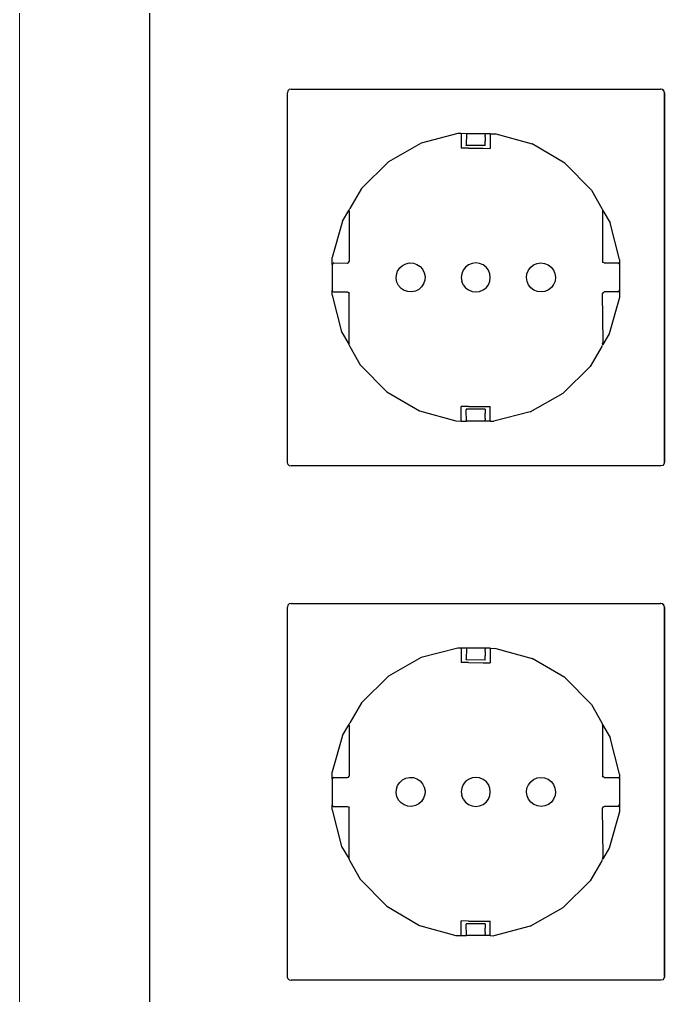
# Model space of a CAD drawing. Header units: metres. Extents: x -42301 to 31628, y -23013 to 30697.
# Drawn here: x -5514 to -3569, y 8163 to 11107 of the extents above; entities that cross this region are included whole.
import ezdxf

# ---------------------------------------------------------------- set-up
doc = ezdxf.new("R2010")
doc.units = ezdxf.units.M
doc.header["$LTSCALE"] = 0.01
doc.header["$MEASUREMENT"] = 0
doc.layers.add('Edges', color=7, linetype='Continuous')
doc.layers.add('Rack 1 - 2', color=250, linetype='Continuous', lineweight=5)

msp = doc.modelspace()

# ---------------------------------------------------------------- linework, layer by layer
at = {"layer": 'Edges'}
for p, q in [((-5121.3, 6253.2), (-5121.3, 11302)), ((-4700.6, 10896.2), (-4704.6, 10892.2)), ((-4695.1, 10897.7), (-4700.6, 10896.2)), ((-4695.1, 10897.7), (-3580.4, 10897.7)), ((-3579.6, 10897.4), (-3580.4, 10897.7)), ((-3574.1, 10896.2), (-3579.6, 10897.4)), ((-3571, 10892.2), (-3574.4, 10895.6)), ((-3571, 10892.2), (-3574.1, 10896.2)), ((-4704.6, 10892.2), (-4706, 10886.7)), ((-4706, 9772.1), (-4706, 10886.7)), ((-3570.1, 10892.2), (-3571, 10892.2)), ((-3568.6, 10886.7), (-3570.1, 10892.2)), ((-3569.5, 10886.6), (-3569.5, 9772.2)), ((-3568.6, 10886.7), (-3568.7, 9772.1)), ((-4191.7, 10763.2), (-4302.2, 10734.4)), ((-4181.5, 10763.1), (-4191.7, 10763.2)), ((-4181.5, 10763.1), (-4181.5, 10764.4)), ((-4166.4, 10762.7), (-4181.5, 10763.1)), ((-4181.5, 10763.1), (-4181.5, 10719.4)), ((-4166.4, 10762.7), (-4166.5, 10728.4)), ((-4166.4, 10762.7), (-4166.4, 10764.3)), ((-4137.8, 10762.8), (-4166.4, 10762.7)), ((-4109.3, 10762.7), (-4137.8, 10762.8)), ((-4109.3, 10752.9), (-4109.4, 10748.9)), ((-4109.4, 10748.9), (-4109.3, 10748.3)), ((-4109.3, 10748.3), (-4109.4, 10746.5)), ((-4109.4, 10746.5), (-4109.3, 10744.8)), ((-4109.3, 10763.9), (-4109.3, 10762.7)), ((-4109.3, 10762.7), (-4109.3, 10761.9)), ((-4094.1, 10762.5), (-4109.3, 10762.7)), ((-4109.3, 10761.9), (-4109.3, 10758.9)), ((-4109.3, 10757.8), (-4109.3, 10758.9)), ((-4109.3, 10753.6), (-4109.3, 10757.8)), ((-4109.3, 10753.6), (-4109.3, 10752.9)), ((-4094.1, 10762.5), (-4094.1, 10763.8)), ((-4094.1, 10762.5), (-4077.6, 10762.4)), ((-4094.1, 10762.5), (-4094.1, 10718.8)), ((-4077.6, 10762.4), (-3967.6, 10732)), ((-4302.2, 10734.4), (-4401.4, 10678.1)), ((-4159.6, 10719.2), (-4181.5, 10719.4)), ((-4166.5, 10727.3), (-4166.5, 10728.4)), ((-4109.4, 10727.2), (-4166.5, 10727.3)), ((-4159.6, 10719.2), (-4115.9, 10718.9)), ((-4115.9, 10718.9), (-4094.1, 10718.8)), ((-4109.3, 10744.8), (-4109.4, 10741.3)), ((-4109.4, 10741.3), (-4109.4, 10740.1)), ((-4109.4, 10736.8), (-4109.4, 10740.1)), ((-4109.4, 10734.8), (-4109.4, 10736.8)), ((-4109.4, 10732.4), (-4109.4, 10734.8)), ((-4109.4, 10730.9), (-4109.4, 10732.4)), ((-4109.4, 10729.2), (-4109.4, 10730.9)), ((-4109.4, 10728.4), (-4109.4, 10729.2)), ((-4109.4, 10727.2), (-4109.4, 10728.4)), ((-3869.2, 10674.3), (-3967.6, 10732)), ((-4401.4, 10678.1), (-4482.7, 10598)), ((-3789.1, 10593), (-3869.2, 10674.3)), ((-4482.7, 10598), (-4518.1, 10537.7)), ((-3789.1, 10593), (-3757.4, 10537.3)), ((-4540.4, 10499.6), (-4520.5, 10531.3)), ((-4520.5, 10531.3), (-4518.1, 10537.7)), ((-4520.5, 10531.3), (-4520.3, 10529.5)), ((-4520.3, 10529.5), (-4520.3, 10377.1)), ((-3757.4, 10537.3), (-3755, 10530.8)), ((-3755.3, 10529.1), (-3755, 10530.8)), ((-3755.3, 10529.1), (-3755.3, 10377.5)), ((-3755, 10530.8), (-3732.7, 10493.8)), ((-4540.4, 10499.6), (-4570.7, 10389.6)), ((-3704, 10383.3), (-3732.7, 10493.8)), ((-4570.9, 10368.7), (-4571.5, 10290.1)), ((-4570.9, 10368.7), (-4570.7, 10389.6)), ((-4569.6, 10371.8), (-4570.9, 10368.7)), ((-4566.5, 10373.1), (-4569.6, 10371.8)), ((-4566.5, 10373.1), (-4524.6, 10372.8)), ((-4524.6, 10372.8), (-4521.5, 10374)), ((-4521.5, 10374), (-4520.3, 10377.1)), ((-4367.5, 10358), (-4359, 10365.6)), ((-4359, 10365.6), (-4348.8, 10370.7)), ((-4348.8, 10370.7), (-4337.6, 10373)), ((-4337.6, 10373), (-4326.2, 10372.3)), ((-4326.2, 10372.3), (-4315.4, 10368.7)), ((-4315.4, 10368.7), (-4305.9, 10362.4)), ((-4159.6, 10367.3), (-4168.7, 10360.3)), ((-4149.1, 10371.6), (-4159.6, 10367.3)), ((-4137.8, 10373.1), (-4149.1, 10371.6)), ((-4126.5, 10371.6), (-4137.8, 10373.1)), ((-4115.9, 10367.3), (-4126.5, 10371.6)), ((-4106.9, 10360.3), (-4115.9, 10367.3)), ((-3972.3, 10360), (-3963.3, 10367)), ((-3963.3, 10367), (-3952.8, 10371.5)), ((-3952.8, 10371.5), (-3941.5, 10373.1)), ((-3941.5, 10373.1), (-3930.2, 10371.7)), ((-3930.2, 10371.7), (-3919.6, 10367.5)), ((-3919.6, 10367.5), (-3910.5, 10360.6)), ((-3754, 10374.4), (-3755.3, 10377.5)), ((-3750.9, 10373.1), (-3754, 10374.4)), ((-3750.9, 10373.1), (-3708.4, 10373.1)), ((-3705.3, 10371.8), (-3708.4, 10373.1)), ((-3704.1, 10368.7), (-3705.3, 10371.8)), ((-3704.1, 10368.7), (-3704.7, 10290.1)), ((-3704, 10383.3), (-3704.1, 10368.7)), ((-4378.1, 10326.3), (-4377.4, 10337.7)), ((-4377.4, 10337.7), (-4373.8, 10348.5)), ((-4373.8, 10348.5), (-4367.5, 10358)), ((-4305.9, 10362.4), (-4298.3, 10353.9)), ((-4298.3, 10353.9), (-4293.2, 10343.7)), ((-4293.2, 10343.7), (-4290.9, 10332.5)), ((-4180, 10340.7), (-4181.5, 10329.4)), ((-4175.6, 10351.3), (-4180, 10340.7)), ((-4168.7, 10360.3), (-4175.6, 10351.3)), ((-4099.9, 10351.3), (-4106.9, 10360.3)), ((-4095.6, 10340.7), (-4099.9, 10351.3)), ((-4094.1, 10329.4), (-4095.6, 10340.7)), ((-3984.8, 10328.9), (-3983.4, 10340.3)), ((-3983.4, 10340.3), (-3979.1, 10350.9)), ((-3979.1, 10350.9), (-3972.3, 10360)), ((-3910.5, 10360.6), (-3903.4, 10351.6)), ((-3903.4, 10351.6), (-3899, 10341.1)), ((-3899, 10341.1), (-3897.4, 10329.8)), ((-4375.8, 10315.1), (-4378.1, 10326.3)), ((-4370.7, 10304.9), (-4375.8, 10315.1)), ((-4363.1, 10296.4), (-4370.7, 10304.9)), ((-4295.2, 10310.3), (-4301.4, 10300.8)), ((-4291.6, 10321.1), (-4295.2, 10310.3)), ((-4290.9, 10332.5), (-4291.6, 10321.1)), ((-4181.5, 10329.4), (-4180, 10318.1)), ((-4175.6, 10307.5), (-4180, 10318.1)), ((-4175.6, 10307.5), (-4168.7, 10298.5)), ((-4106.9, 10298.5), (-4099.9, 10307.5)), ((-4099.9, 10307.5), (-4095.6, 10318.1)), ((-4095.6, 10318.1), (-4094.1, 10329.4)), ((-3983.2, 10317.6), (-3984.8, 10328.9)), ((-3978.7, 10307.1), (-3983.2, 10317.6)), ((-3971.7, 10298.2), (-3978.7, 10307.1)), ((-3903, 10307.9), (-3909.8, 10298.8)), ((-3898.7, 10318.5), (-3903, 10307.9)), ((-3897.4, 10329.8), (-3898.7, 10318.5)), ((-4571.6, 10275.4), (-4571.5, 10290.1)), ((-4571.6, 10275.4), (-4542.8, 10165)), ((-4571.5, 10290.1), (-4570.2, 10287)), ((-4570.2, 10287), (-4567.1, 10285.7)), ((-4567.1, 10285.7), (-4524.6, 10285.7)), ((-4524.6, 10285.7), (-4521.5, 10284.4)), ((-4521.5, 10284.4), (-4520.3, 10281.3)), ((-4520.3, 10129.7), (-4520.3, 10281.3)), ((-4353.6, 10290.1), (-4363.1, 10296.4)), ((-4342.7, 10286.5), (-4353.6, 10290.1)), ((-4331.4, 10285.8), (-4342.7, 10286.5)), ((-4320.2, 10288.1), (-4331.4, 10285.8)), ((-4310, 10293.2), (-4320.2, 10288.1)), ((-4301.4, 10300.8), (-4310, 10293.2)), ((-4168.7, 10298.5), (-4159.6, 10291.5)), ((-4159.6, 10291.5), (-4149.1, 10287.2)), ((-4149.1, 10287.2), (-4137.8, 10285.7)), ((-4137.8, 10285.7), (-4126.5, 10287.2)), ((-4126.5, 10287.2), (-4115.9, 10291.5)), ((-4115.9, 10291.5), (-4106.9, 10298.5)), ((-3962.5, 10291.3), (-3971.7, 10298.2)), ((-3951.9, 10287.1), (-3962.5, 10291.3)), ((-3940.6, 10285.7), (-3951.9, 10287.1)), ((-3929.3, 10287.3), (-3940.6, 10285.7)), ((-3918.8, 10291.8), (-3929.3, 10287.3)), ((-3909.8, 10298.8), (-3918.8, 10291.8)), ((-3754, 10284.4), (-3755.3, 10281.3)), ((-3754, 10134.6), (-3755.3, 10281.3)), ((-3754, 10284.4), (-3750.9, 10285.7)), ((-3709.1, 10285.7), (-3750.9, 10285.7)), ((-3709.1, 10285.7), (-3706, 10287)), ((-3706, 10287), (-3704.7, 10290.1)), ((-3704.7, 10290.1), (-3704.8, 10269.2)), ((-3704.8, 10269.2), (-3735.1, 10159.2)), ((-4542.8, 10165), (-4520.5, 10128)), ((-3735.1, 10159.2), (-3755, 10127.5)), ((-4520.3, 10129.7), (-4520.5, 10128)), ((-4520.5, 10128), (-4519.6, 10125.5)), ((-3755, 10127.5), (-3755.9, 10125.1)), ((-3755.3, 10129.6), (-3754.1, 10133.8)), ((-3755, 10127.5), (-3755.3, 10129.6)), ((-3754.1, 10133.8), (-3754, 10134.6)), ((-4519.6, 10125.5), (-4518.1, 10121.5)), ((-4518.1, 10121.5), (-4486.5, 10065.8)), ((-3757.5, 10121.1), (-3792.9, 10060.8)), ((-3757.5, 10121.1), (-3755.9, 10125.1)), ((-4486.5, 10065.8), (-4406.4, 9984.5)), ((-3874.2, 9980.7), (-3792.9, 10060.8)), ((-4406.4, 9984.5), (-4307.9, 9926.7)), ((-3973.4, 9924.4), (-3874.2, 9980.7)), ((-4307.9, 9926.7), (-4197.9, 9896.4)), ((-4159.6, 9939.9), (-4181.5, 9940)), ((-4181.5, 9896.3), (-4181.5, 9940)), ((-4109.4, 9931.7), (-4166.5, 9931.6)), ((-4166.5, 9931.6), (-4166.5, 9930.4)), ((-4166.4, 9896.2), (-4166.5, 9930.4)), ((-4159.6, 9939.9), (-4115.9, 9939.9)), ((-4115.9, 9939.9), (-4094.1, 9939.7)), ((-4109.4, 9931.7), (-4109.4, 9930.5)), ((-4109.4, 9930.5), (-4109.4, 9929.6)), ((-4109.4, 9929.6), (-4109.4, 9928)), ((-4109.4, 9928), (-4109.4, 9926.5)), ((-4109.4, 9926.5), (-4109.4, 9924)), ((-4109.4, 9924), (-4109.4, 9922)), ((-4109.4, 9922), (-4109.4, 9918.8)), ((-4094.1, 9895.7), (-4094.1, 9939.7)), ((-3973.4, 9924.4), (-4083.8, 9895.6)), ((-4197.9, 9896.4), (-4181.5, 9896.3)), ((-4181.5, 9896.3), (-4166.4, 9896.2)), ((-4136.9, 9896), (-4166.4, 9896.2)), ((-4109.3, 9896.2), (-4136.9, 9896)), ((-4109.4, 9917.5), (-4109.4, 9918.8)), ((-4109.3, 9914.1), (-4109.4, 9917.5)), ((-4109.4, 9912.3), (-4109.3, 9914.1)), ((-4109.3, 9910.5), (-4109.4, 9912.3)), ((-4109.4, 9910), (-4109.3, 9910.5)), ((-4109.3, 9905.9), (-4109.4, 9910)), ((-4109.3, 9905.2), (-4109.3, 9905.9)), ((-4109.3, 9905.2), (-4109.3, 9901.1)), ((-4109.3, 9901.1), (-4109.3, 9899.9)), ((-4109.3, 9896.9), (-4109.3, 9899.9)), ((-4109.3, 9896.2), (-4109.3, 9896.9)), ((-4094.1, 9895.7), (-4109.3, 9896.2)), ((-4094.1, 9895.7), (-4083.8, 9895.6)), ((-4704.6, 9766.6), (-4706, 9772.1)), ((-4704.6, 9766.6), (-4700.6, 9762.6)), ((-4700.6, 9762.6), (-4695.1, 9761.1)), ((-3579.6, 9761.1), (-4695.1, 9761.1)), ((-3574.1, 9762.6), (-3579.6, 9761.1)), ((-3570.1, 9766.6), (-3574.1, 9762.6)), ((-3568.7, 9772.1), (-3570.1, 9766.6)), ((-4704.6, 9340.4), (-4706, 9334.9)), ((-4706, 8220.2), (-4706, 9334.9)), ((-4700.6, 9344.4), (-4704.6, 9340.4)), ((-4695.1, 9345.9), (-4700.6, 9344.4)), ((-4695.1, 9345.9), (-3580.4, 9345.9)), ((-3579.6, 9345.6), (-3580.4, 9345.9)), ((-3574.1, 9344.4), (-3579.6, 9345.6)), ((-3571, 9340.4), (-3574.4, 9343.8)), ((-3571, 9340.4), (-3574.1, 9344.4)), ((-3570.1, 9340.4), (-3571, 9340.4)), ((-3568.6, 9334.9), (-3570.1, 9340.4)), ((-3569.5, 9334.8), (-3569.5, 8220.4)), ((-3568.6, 9334.9), (-3568.7, 8220.2)), ((-4191.7, 9211.4), (-4302.2, 9182.6)), ((-4181.5, 9211.3), (-4191.7, 9211.4)), ((-4181.5, 9211.3), (-4181.5, 9212.6)), ((-4166.4, 9210.9), (-4181.5, 9211.3)), ((-4181.5, 9211.3), (-4181.5, 9167.6)), ((-4166.4, 9210.9), (-4166.5, 9176.6)), ((-4166.4, 9210.9), (-4166.4, 9212.5)), ((-4137.8, 9211), (-4166.4, 9210.9)), ((-4109.3, 9210.8), (-4137.8, 9211)), ((-4109.3, 9201.1), (-4109.4, 9197.1)), ((-4109.4, 9197.1), (-4109.3, 9196.5)), ((-4109.3, 9196.5), (-4109.4, 9194.7)), ((-4109.4, 9194.7), (-4109.3, 9193)), ((-4109.3, 9193), (-4109.4, 9189.5)), ((-4109.4, 9189.5), (-4109.4, 9188.3)), ((-4109.4, 9185), (-4109.4, 9188.3)), ((-4109.4, 9183), (-4109.4, 9185)), ((-4109.3, 9212.1), (-4109.3, 9210.8)), ((-4109.3, 9210.8), (-4109.3, 9210.1)), ((-4094.1, 9210.7), (-4109.3, 9210.8)), ((-4109.3, 9210.1), (-4109.3, 9207.1)), ((-4109.3, 9206), (-4109.3, 9207.1)), ((-4109.3, 9201.8), (-4109.3, 9206)), ((-4109.3, 9201.8), (-4109.3, 9201.1)), ((-4094.1, 9210.7), (-4094.1, 9212)), ((-4094.1, 9210.7), (-4077.6, 9210.6)), ((-4094.1, 9210.7), (-4094.1, 9167)), ((-4077.6, 9210.6), (-3967.6, 9180.2)), ((-4302.2, 9182.6), (-4401.4, 9126.3)), ((-4159.6, 9167.4), (-4181.5, 9167.6)), ((-4166.5, 9175.5), (-4166.5, 9176.6)), ((-4109.4, 9175.4), (-4166.5, 9175.5)), ((-4159.6, 9167.4), (-4115.9, 9167.1)), ((-4115.9, 9167.1), (-4094.1, 9167)), ((-4109.4, 9180.5), (-4109.4, 9183)), ((-4109.4, 9179.1), (-4109.4, 9180.5)), ((-4109.4, 9177.4), (-4109.4, 9179.1)), ((-4109.4, 9176.5), (-4109.4, 9177.4)), ((-4109.4, 9175.4), (-4109.4, 9176.5)), ((-3869.2, 9122.5), (-3967.6, 9180.2)), ((-4401.4, 9126.3), (-4482.7, 9046.2)), ((-3789.1, 9041.2), (-3869.2, 9122.5)), ((-4482.7, 9046.2), (-4518.1, 8985.9)), ((-3789.1, 9041.2), (-3757.4, 8985.5)), ((-4540.4, 8947.8), (-4520.5, 8979.5)), ((-4520.5, 8979.5), (-4518.1, 8985.9)), ((-4520.5, 8979.5), (-4520.3, 8977.7)), ((-3757.4, 8985.5), (-3755, 8979)), ((-3755.3, 8977.3), (-3755, 8979)), ((-3755, 8979), (-3732.7, 8942)), ((-4520.3, 8977.7), (-4520.3, 8825.3)), ((-3755.3, 8977.3), (-3755.3, 8825.7)), ((-4540.4, 8947.8), (-4570.7, 8837.7)), ((-3704, 8831.5), (-3732.7, 8942)), ((-4570.9, 8816.9), (-4570.7, 8837.7)), ((-4570.9, 8816.9), (-4571.5, 8738.2)), ((-4569.6, 8820), (-4570.9, 8816.9)), ((-4566.5, 8821.3), (-4569.6, 8820)), ((-4566.5, 8821.3), (-4524.6, 8821)), ((-4524.6, 8821), (-4521.5, 8822.2)), ((-4521.5, 8822.2), (-4520.3, 8825.3)), ((-4373.8, 8796.7), (-4367.5, 8806.2)), ((-4367.5, 8806.2), (-4359, 8813.8)), ((-4359, 8813.8), (-4348.8, 8818.9)), ((-4348.8, 8818.9), (-4337.6, 8821.2)), ((-4337.6, 8821.2), (-4326.2, 8820.5)), ((-4326.2, 8820.5), (-4315.4, 8816.9)), ((-4315.4, 8816.9), (-4305.9, 8810.6)), ((-4305.9, 8810.6), (-4298.3, 8802.1)), ((-4168.7, 8808.5), (-4175.6, 8799.4)), ((-4159.6, 8815.4), (-4168.7, 8808.5)), ((-4149.1, 8819.8), (-4159.6, 8815.4)), ((-4137.8, 8821.3), (-4149.1, 8819.8)), ((-4126.5, 8819.8), (-4137.8, 8821.3)), ((-4115.9, 8815.4), (-4126.5, 8819.8)), ((-4106.9, 8808.5), (-4115.9, 8815.4)), ((-4099.9, 8799.4), (-4106.9, 8808.5)), ((-3979.1, 8799.1), (-3972.3, 8808.2)), ((-3972.3, 8808.2), (-3963.3, 8815.2)), ((-3963.3, 8815.2), (-3952.8, 8819.7)), ((-3952.8, 8819.7), (-3941.5, 8821.3)), ((-3941.5, 8821.3), (-3930.2, 8819.9)), ((-3930.2, 8819.9), (-3919.6, 8815.7)), ((-3919.6, 8815.7), (-3910.5, 8808.8)), ((-3910.5, 8808.8), (-3903.4, 8799.8)), ((-3754, 8822.6), (-3755.3, 8825.7)), ((-3750.9, 8821.3), (-3754, 8822.6)), ((-3750.9, 8821.3), (-3708.4, 8821.3)), ((-3705.3, 8820), (-3708.4, 8821.3)), ((-3704.1, 8816.9), (-3705.3, 8820)), ((-3704.1, 8816.9), (-3704.7, 8738.2)), ((-3704, 8831.5), (-3704.1, 8816.9)), ((-4378.1, 8774.5), (-4377.4, 8785.8)), ((-4375.8, 8763.3), (-4378.1, 8774.5)), ((-4377.4, 8785.8), (-4373.8, 8796.7)), ((-4298.3, 8802.1), (-4293.2, 8791.9)), ((-4293.2, 8791.9), (-4290.9, 8780.7)), ((-4290.9, 8780.7), (-4291.6, 8769.3)), ((-4180, 8788.9), (-4181.5, 8777.6)), ((-4181.5, 8777.6), (-4180, 8766.3)), ((-4175.6, 8799.4), (-4180, 8788.9)), ((-4095.6, 8788.9), (-4099.9, 8799.4)), ((-4094.1, 8777.6), (-4095.6, 8788.9)), ((-4095.6, 8766.3), (-4094.1, 8777.6)), ((-3984.8, 8777.1), (-3983.4, 8788.5)), ((-3983.2, 8765.8), (-3984.8, 8777.1)), ((-3983.4, 8788.5), (-3979.1, 8799.1)), ((-3903.4, 8799.8), (-3899, 8789.3)), ((-3899, 8789.3), (-3897.4, 8778)), ((-3897.4, 8778), (-3898.7, 8766.7)), ((-4370.7, 8753.1), (-4375.8, 8763.3)), ((-4363.1, 8744.5), (-4370.7, 8753.1)), ((-4353.6, 8738.3), (-4363.1, 8744.5)), ((-4301.4, 8749), (-4310, 8741.4)), ((-4295.2, 8758.5), (-4301.4, 8749)), ((-4291.6, 8769.3), (-4295.2, 8758.5)), ((-4175.6, 8755.7), (-4180, 8766.3)), ((-4175.6, 8755.7), (-4168.7, 8746.7)), ((-4168.7, 8746.7), (-4159.6, 8739.7)), ((-4115.9, 8739.7), (-4106.9, 8746.7)), ((-4106.9, 8746.7), (-4099.9, 8755.7)), ((-4099.9, 8755.7), (-4095.6, 8766.3)), ((-3978.7, 8755.3), (-3983.2, 8765.8)), ((-3971.7, 8746.4), (-3978.7, 8755.3)), ((-3962.5, 8739.5), (-3971.7, 8746.4)), ((-3909.8, 8747), (-3918.8, 8740)), ((-3903, 8756.1), (-3909.8, 8747)), ((-3898.7, 8766.7), (-3903, 8756.1)), ((-4571.6, 8723.6), (-4571.5, 8738.2)), ((-4571.6, 8723.6), (-4542.8, 8613.2)), ((-4571.5, 8738.2), (-4570.2, 8735.2)), ((-4570.2, 8735.2), (-4567.1, 8733.9)), ((-4567.1, 8733.9), (-4524.6, 8733.9)), ((-4524.6, 8733.9), (-4521.5, 8732.6)), ((-4521.5, 8732.6), (-4520.3, 8729.5)), ((-4520.3, 8577.9), (-4520.3, 8729.5)), ((-4342.7, 8734.7), (-4353.6, 8738.3)), ((-4331.4, 8734), (-4342.7, 8734.7)), ((-4320.2, 8736.3), (-4331.4, 8734)), ((-4310, 8741.4), (-4320.2, 8736.3)), ((-4159.6, 8739.7), (-4149.1, 8735.4)), ((-4149.1, 8735.4), (-4137.8, 8733.9)), ((-4137.8, 8733.9), (-4126.5, 8735.4)), ((-4126.5, 8735.4), (-4115.9, 8739.7)), ((-3951.9, 8735.2), (-3962.5, 8739.5)), ((-3940.6, 8733.9), (-3951.9, 8735.2)), ((-3929.3, 8735.5), (-3940.6, 8733.9)), ((-3918.8, 8740), (-3929.3, 8735.5)), ((-3754, 8732.6), (-3755.3, 8729.5)), ((-3754, 8582.8), (-3755.3, 8729.5)), ((-3754, 8732.6), (-3750.9, 8733.9)), ((-3709.1, 8733.9), (-3750.9, 8733.9)), ((-3704.8, 8717.4), (-3735.1, 8607.4)), ((-3709.1, 8733.9), (-3706, 8735.2)), ((-3706, 8735.2), (-3704.7, 8738.2)), ((-3704.7, 8738.2), (-3704.8, 8717.4)), ((-4542.8, 8613.2), (-4520.5, 8576.2)), ((-3735.1, 8607.4), (-3755, 8575.7)), ((-4520.3, 8577.9), (-4520.5, 8576.2)), ((-4520.5, 8576.2), (-4519.6, 8573.6)), ((-4519.6, 8573.6), (-4518.1, 8569.7)), ((-4518.1, 8569.7), (-4486.5, 8514)), ((-3757.5, 8569.3), (-3792.9, 8509)), ((-3757.5, 8569.3), (-3755.9, 8573.2)), ((-3755, 8575.7), (-3755.9, 8573.2)), ((-3755.3, 8577.8), (-3754.1, 8582)), ((-3755, 8575.7), (-3755.3, 8577.8)), ((-3754.1, 8582), (-3754, 8582.8)), ((-4486.5, 8514), (-4406.4, 8432.7)), ((-3874.2, 8428.9), (-3792.9, 8509)), ((-4406.4, 8432.7), (-4307.9, 8374.9)), ((-3973.4, 8372.5), (-3874.2, 8428.9)), ((-4307.9, 8374.9), (-4197.9, 8344.6)), ((-4159.6, 8388.1), (-4181.5, 8388.2)), ((-4181.5, 8344.5), (-4181.5, 8388.2)), ((-4109.4, 8379.8), (-4166.5, 8379.8)), ((-4166.5, 8379.8), (-4166.5, 8378.6)), ((-4166.4, 8344.4), (-4166.5, 8378.6)), ((-4159.6, 8388.1), (-4115.9, 8388.1)), ((-4115.9, 8388.1), (-4094.1, 8387.9)), ((-4109.4, 8379.8), (-4109.4, 8378.7)), ((-4109.4, 8378.7), (-4109.4, 8377.8)), ((-4109.4, 8377.8), (-4109.4, 8376.2)), ((-4109.4, 8376.2), (-4109.4, 8374.7)), ((-4109.4, 8374.7), (-4109.4, 8372.2)), ((-4109.4, 8372.2), (-4109.4, 8370.2)), ((-4109.4, 8370.2), (-4109.4, 8367)), ((-4109.4, 8365.7), (-4109.4, 8367)), ((-4109.3, 8362.2), (-4109.4, 8365.7)), ((-4109.4, 8360.5), (-4109.3, 8362.2)), ((-4094.1, 8343.9), (-4094.1, 8387.9)), ((-3973.4, 8372.5), (-4083.8, 8343.8)), ((-4197.9, 8344.6), (-4181.5, 8344.5)), ((-4181.5, 8344.5), (-4166.4, 8344.4)), ((-4136.9, 8344.2), (-4166.4, 8344.4)), ((-4109.3, 8344.4), (-4136.9, 8344.2)), ((-4109.3, 8358.7), (-4109.4, 8360.5)), ((-4109.4, 8358.2), (-4109.3, 8358.7)), ((-4109.3, 8354.1), (-4109.4, 8358.2)), ((-4109.3, 8353.4), (-4109.3, 8354.1)), ((-4109.3, 8353.4), (-4109.3, 8349.3)), ((-4109.3, 8349.3), (-4109.3, 8348.1)), ((-4109.3, 8345.1), (-4109.3, 8348.1)), ((-4109.3, 8344.4), (-4109.3, 8345.1)), ((-4094.1, 8343.9), (-4109.3, 8344.4)), ((-4094.1, 8343.9), (-4083.8, 8343.8)), ((-4704.6, 8214.8), (-4706, 8220.2)), ((-4704.6, 8214.8), (-4700.6, 8210.8)), ((-3570.1, 8214.8), (-3574.1, 8210.8)), ((-3568.7, 8220.2), (-3570.1, 8214.8)), ((-4700.6, 8210.8), (-4695.1, 8209.3)), ((-3579.6, 8209.3), (-4695.1, 8209.3)), ((-3574.1, 8210.8), (-3579.6, 8209.3))]:
    msp.add_line(p, q, dxfattribs=at)
at = {"layer": 'Rack 1 - 2'}
msp.add_line((-5514.3, 5864.1), (-5514.3, 13613.4), dxfattribs=at)

doc.saveas('drawing.dxf')
